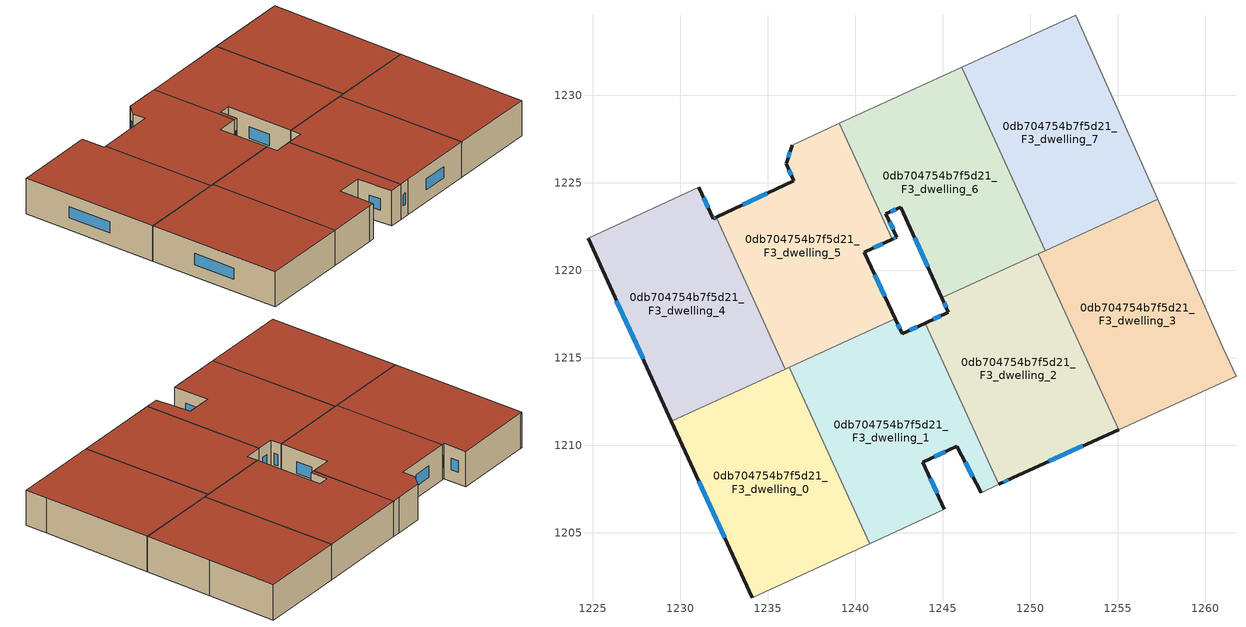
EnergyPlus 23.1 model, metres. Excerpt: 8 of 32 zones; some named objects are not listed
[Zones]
0db704754b7f5d21_F3_dwelling_0
 floor to 0db704754b7f5d21_F2_dwelling_0 (EU_floor_Construction): 1236.22,1214.45 1240.82,1204.37 1234.1,1201.28 1229.49,1211.38 z9
 wall outside (EU_wall_Construction): 1229.49,1211.38 1234.1,1201.28 z9:12
 wall to 0db704754b7f5d21_F3_dwelling_1 (EU_wall_Construction): 1240.82,1204.37 1236.22,1214.45 z9:12
 wall adiabatic (EU_wall_Construction): 1234.1,1201.28 1240.82,1204.37 z9:12
 wall to 0db704754b7f5d21_F3_dwelling_4 (EU_wall_Construction): 1236.01,1214.36 1229.49,1211.38 z9:12
 wall to 0db704754b7f5d21_F3_dwelling_5 (EU_wall_Construction): 1236.22,1214.45 1236.01,1214.36 z9:12
 window (EU_Window_Construction): 1231.06,1207.94 1232.53,1204.72 z10.02:10.98
 roof outside (EU_roof_Construction): 1240.82,1204.37 1236.22,1214.45 1229.49,1211.38 1234.1,1201.28 z12
0db704754b7f5d21_F3_dwelling_1
 floor to 0db704754b7f5d21_F2_dwelling_1 (EU_floor_Construction): 1244,1216.98 1248.2,1207.77 1247.19,1207.3 1245.81,1209.93 1243.85,1209.03 1245.1,1206.33 1244.66,1206.13 1240.82,1204.37 1236.22,1214.45 1242.28,1217.22 1242.68,1216.37 z9
 wall outside (EU_wall_Construction): 1244,1216.98 1242.68,1216.37 1242.28,1217.22 / 1245.1,1206.33 1243.85,1209.03 1245.81,1209.93 1247.19,1207.3 z9:12
 wall to 0db704754b7f5d21_F3_dwelling_2 (EU_wall_Construction): 1248.2,1207.77 1244,1216.98 z9:12
 wall adiabatic (EU_wall_Construction): 1247.19,1207.3 1248.2,1207.77 / 1240.82,1204.37 1244.66,1206.13 1245.1,1206.33 z9:12
 wall to 0db704754b7f5d21_F3_dwelling_5 (EU_wall_Construction): 1242.28,1217.22 1236.22,1214.45 z9:12
 window (EU_Window_Construction): 1242.54,1216.66 1242.42,1216.93 / 1243.55,1216.77 1243.13,1216.58 / 1246.28,1209.03 1246.72,1208.19 / 1244.52,1209.33 1245.14,1209.62 / 1244.68,1207.25 1244.28,1208.11 z10.02:10.98
 roof outside (EU_roof_Construction): 1247.19,1207.3 1248.2,1207.77 1244,1216.98 1242.68,1216.37 1242.28,1217.22 1236.22,1214.45 1240.82,1204.37 1244.66,1206.13 1245.1,1206.33 1243.85,1209.03 1245.81,1209.93 z12
0db704754b7f5d21_F3_dwelling_2
 floor to 0db704754b7f5d21_F2_dwelling_2 (EU_floor_Construction): 1250.47,1220.96 1255.07,1210.9 1249.02,1208.15 1248.2,1207.77 1244,1216.98 1245.33,1217.61 1244.95,1218.44 z9
 wall outside (EU_wall_Construction): 1248.2,1207.77 1249.02,1208.15 1255.07,1210.9 / 1244.95,1218.44 1245.33,1217.61 1244,1216.98 z9:12
 wall to 0db704754b7f5d21_F3_dwelling_3 (EU_wall_Construction): 1255.07,1210.9 1250.47,1220.96 z9:12
 wall to 0db704754b7f5d21_F3_dwelling_6 (EU_wall_Construction): 1250.47,1220.96 1244.95,1218.44 z9:12
 window (EU_Window_Construction): 1251.08,1209.08 1253.01,1209.96 / 1248.48,1207.9 1248.74,1208.02 / 1244.87,1217.39 1244.45,1217.2 / 1245.08,1218.15 1245.2,1217.89 z10.02:10.98
 roof outside (EU_roof_Construction): 1255.07,1210.9 1250.47,1220.96 1244.95,1218.44 1245.33,1217.61 1244,1216.98 1248.2,1207.77 1249.02,1208.15 z12
0db704754b7f5d21_F3_dwelling_3
 floor to 0db704754b7f5d21_F2_dwelling_3 (EU_floor_Construction): 1257.28,1224.07 1261.02,1215.61 1261.77,1213.95 1255.07,1210.9 1250.47,1220.96 z9
 wall adiabatic (EU_wall_Construction): 1255.07,1210.9 1261.77,1213.95 1261.02,1215.61 1257.28,1224.07 z9:12
 wall to 0db704754b7f5d21_F3_dwelling_7 (EU_wall_Construction): 1257.28,1224.07 1250.85,1221.13 z9:12
 wall to 0db704754b7f5d21_F3_dwelling_6 (EU_wall_Construction): 1250.85,1221.13 1250.47,1220.96 z9:12
 roof outside (EU_roof_Construction): 1261.77,1213.95 1261.02,1215.61 1257.28,1224.07 1250.47,1220.96 1255.07,1210.9 z12
0db704754b7f5d21_F3_dwelling_4
 floor to 0db704754b7f5d21_F2_dwelling_4 (EU_floor_Construction): 1232.05,1223.04 1236.01,1214.36 1229.49,1211.38 1224.72,1221.82 1224.81,1221.86 1231.05,1224.75 1231.87,1222.96 z9
 wall outside (EU_wall_Construction): 1232.05,1223.04 1231.87,1222.96 1231.05,1224.75 / 1224.72,1221.82 1229.49,1211.38 z9:12
 wall to 0db704754b7f5d21_F3_dwelling_5 (EU_wall_Construction): 1236.01,1214.36 1232.05,1223.04 z9:12
 wall adiabatic (EU_wall_Construction): 1231.05,1224.75 1224.81,1221.86 1224.72,1221.82 z9:12
 window (EU_Window_Construction): 1231.99,1223.01 1231.93,1222.98 / 1226.35,1218.27 1227.87,1214.93 / 1231.59,1223.57 1231.33,1224.14 z10.02:10.98
 roof outside (EU_roof_Construction): 1236.01,1214.36 1232.05,1223.04 1231.87,1222.96 1231.05,1224.75 1224.81,1221.86 1224.72,1221.82 1229.49,1211.38 z12
0db704754b7f5d21_F3_dwelling_5
 floor to 0db704754b7f5d21_F2_dwelling_5 (EU_floor_Construction): 1239.08,1228.4 1242.11,1221.78 1240.52,1221.03 1242.28,1217.22 1236.01,1214.36 1232.05,1223.04 1236.49,1225.12 1236.04,1226.08 1236.39,1227.15 1238.49,1228.13 z9
 wall outside (EU_wall_Construction): 1242.28,1217.22 1240.52,1221.03 1242.11,1221.78 / 1236.39,1227.15 1236.04,1226.08 1236.49,1225.12 1232.05,1223.04 z9:12
 wall adiabatic (EU_wall_Construction): 1239.08,1228.4 1238.49,1228.13 1236.39,1227.15 z9:12
 wall to 0db704754b7f5d21_F3_dwelling_6 (EU_wall_Construction): 1242.11,1221.78 1239.08,1228.4 z9:12
 window (EU_Window_Construction): 1241.06,1221.29 1241.57,1221.52 / 1241.68,1218.52 1241.12,1219.74 / 1234.98,1224.41 1233.56,1223.75 / 1236.2,1225.75 1236.34,1225.44 / 1236.27,1226.79 1236.16,1226.44 z10.02:10.98
 roof outside (EU_roof_Construction): 1242.28,1217.22 1240.52,1221.03 1242.11,1221.78 1239.08,1228.4 1238.49,1228.13 1236.39,1227.15 1236.04,1226.08 1236.49,1225.12 1232.05,1223.04 1236.01,1214.36 z12
0db704754b7f5d21_F3_dwelling_6
 floor to 0db704754b7f5d21_F2_dwelling_6 (EU_floor_Construction): 1246.08,1231.6 1250.85,1221.13 1244.95,1218.44 1242.61,1223.61 1241.75,1223.22 1242.37,1221.9 1242.11,1221.78 1239.08,1228.4 z9
 wall outside (EU_wall_Construction): 1242.11,1221.78 1242.37,1221.9 1241.75,1223.22 1242.61,1223.61 1244.95,1218.44 z9:12
 wall adiabatic (EU_wall_Construction): 1246.08,1231.6 1239.08,1228.4 z9:12
 wall to 0db704754b7f5d21_F3_dwelling_7 (EU_wall_Construction): 1250.85,1221.13 1246.08,1231.6 z9:12
 window (EU_Window_Construction): 1243.41,1221.85 1244.15,1220.2 / 1242.04,1223.35 1242.32,1223.48 / 1242.16,1222.35 1241.96,1222.77 / 1242.2,1221.82 1242.28,1221.86 z10.02:10.98
 roof outside (EU_roof_Construction): 1250.85,1221.13 1246.08,1231.6 1239.08,1228.4 1242.11,1221.78 1242.37,1221.9 1241.75,1223.22 1242.61,1223.61 1244.95,1218.44 z12
0db704754b7f5d21_F3_dwelling_7
 floor to 0db704754b7f5d21_F2_dwelling_7 (EU_floor_Construction): 1252.61,1234.58 1254.98,1229.27 1257.28,1224.07 1250.85,1221.13 1246.08,1231.6 z9
 wall adiabatic (EU_wall_Construction): 1257.28,1224.07 1254.98,1229.27 1252.61,1234.58 1246.08,1231.6 z9:12
 roof outside (EU_roof_Construction): 1257.28,1224.07 1254.98,1229.27 1252.61,1234.58 1246.08,1231.6 1250.85,1221.13 z12
[Building]
EU S2 Campaign: North Axis=0; Terrain=City; Solar Distribution=FullExterior
[Site:Location]
Vienna: Latitude=48; Longitude=16.5; Time Zone=1; Elevation=183
[SizingPeriod:WeatherFileDays]
AnnualSizingPeriod: Begin Month=1; Begin Day of Month=1; End Month=12; End Day of Month=31; Day of Week for Start Day=Monday; Use Weather File Daylight Saving Period=No; Use Weather File Rain and Snow Indicators=No
[MATERIAL]
EU_InternalMass_Material: Roughness=MediumRough; Thickness=0.1; Conductivity=1; Density=1800; Specific Heat=900; Thermal Absorptance=0.9; Solar Absorptance=0.7; Visible Absorptance=0.7
[MATERIAL:NOMASS] Roughness=MediumRough; Thermal Absorptance=0.9; Solar Absorptance=0.7; Visible Absorptance=0.7
Name | Thermal Resistance
EU_wall_NoMass | 0.942466
EU_roof_NoMass | 0.551687
EU_floor_NoMass | 0.66527
[WINDOWMATERIAL:SIMPLEGLAZINGSYSTEM]
EU_Window_SimpleGlazing: UFactor=2.03367; Solar Heat Gain Coefficient=0.65; Visible Transmittance=0.65
[CONSTRUCTION]
EU_wall_Construction: EU_wall_NoMass
EU_roof_Construction: EU_roof_NoMass
EU_floor_Construction: EU_floor_NoMass
EU_Window_Construction: EU_Window_SimpleGlazing
EU_InternalMass_Construction: EU_InternalMass_Material
[ZONE] Type=1; Multiplier=1; Ceiling Height=autocalculate; Floor Area=autocalculate; Part of Total Floor Area=Yes
Name | Volume
0db704754b7f5d21_F3_dwelling_0 | 246.087
0db704754b7f5d21_F3_dwelling_1 | 246.103
0db704754b7f5d21_F3_dwelling_2 | 246.082
0db704754b7f5d21_F3_dwelling_3 | 246.095
0db704754b7f5d21_F3_dwelling_4 | 246.075
0db704754b7f5d21_F3_dwelling_5 | 246.107
0db704754b7f5d21_F3_dwelling_6 | 246.094
0db704754b7f5d21_F3_dwelling_7 | 246.086
[INTERNALMASS] Construction=EU_InternalMass_Construction
Name | Zone or ZoneList | Surface Area
0db704754b7f5d21_F3_dwelling_0_EU_InternalMass | 0db704754b7f5d21_F3_dwelling_0 | 82.0289
0db704754b7f5d21_F3_dwelling_1_EU_InternalMass | 0db704754b7f5d21_F3_dwelling_1 | 82.0348
0db704754b7f5d21_F3_dwelling_2_EU_InternalMass | 0db704754b7f5d21_F3_dwelling_2 | 82.0274
0db704754b7f5d21_F3_dwelling_3_EU_InternalMass | 0db704754b7f5d21_F3_dwelling_3 | 82.0317
0db704754b7f5d21_F3_dwelling_4_EU_InternalMass | 0db704754b7f5d21_F3_dwelling_4 | 82.0255
0db704754b7f5d21_F3_dwelling_5_EU_InternalMass | 0db704754b7f5d21_F3_dwelling_5 | 82.0356
0db704754b7f5d21_F3_dwelling_6_EU_InternalMass | 0db704754b7f5d21_F3_dwelling_6 | 82.0313
0db704754b7f5d21_F3_dwelling_7_EU_InternalMass | 0db704754b7f5d21_F3_dwelling_7 | 82.0286
[OTHEREQUIPMENT] Fuel Type=Electricity; Design Level Calculation Method=Watts/Area; Power per Zone Floor Area=1; Fraction Latent=0; Fraction Radiant=0; Fraction Lost=0; Carbon Dioxide Generation Rate=0; EndUse Subcategory=EU_Step8_InternalGains
Name | Zone or ZoneList or Space or SpaceList | Schedule
EU_Step8_InternalGain_0db704754b7f5d21_F3_dwelling_0_f000 | 0db704754b7f5d21_F3_dwelling_0 | EU_Step8_GainSchedule_0db704754b7f5d21_F3_dwelling_0_f000
EU_Step8_InternalGain_0db704754b7f5d21_F3_dwelling_1_f000 | 0db704754b7f5d21_F3_dwelling_1 | EU_Step8_GainSchedule_0db704754b7f5d21_F3_dwelling_1_f000
EU_Step8_InternalGain_0db704754b7f5d21_F3_dwelling_2_f000 | 0db704754b7f5d21_F3_dwelling_2 | EU_Step8_GainSchedule_0db704754b7f5d21_F3_dwelling_2_f000
EU_Step8_InternalGain_0db704754b7f5d21_F3_dwelling_3_f000 | 0db704754b7f5d21_F3_dwelling_3 | EU_Step8_GainSchedule_0db704754b7f5d21_F3_dwelling_3_f000
EU_Step8_InternalGain_0db704754b7f5d21_F3_dwelling_4_f000 | 0db704754b7f5d21_F3_dwelling_4 | EU_Step8_GainSchedule_0db704754b7f5d21_F3_dwelling_4_f000
EU_Step8_InternalGain_0db704754b7f5d21_F3_dwelling_5_f000 | 0db704754b7f5d21_F3_dwelling_5 | EU_Step8_GainSchedule_0db704754b7f5d21_F3_dwelling_5_f000
EU_Step8_InternalGain_0db704754b7f5d21_F3_dwelling_6_f000 | 0db704754b7f5d21_F3_dwelling_6 | EU_Step8_GainSchedule_0db704754b7f5d21_F3_dwelling_6_f000
EU_Step8_InternalGain_0db704754b7f5d21_F3_dwelling_7_f000 | 0db704754b7f5d21_F3_dwelling_7 | EU_Step8_GainSchedule_0db704754b7f5d21_F3_dwelling_7_f000
[ZONEVENTILATION:DESIGNFLOWRATE] Schedule=EU_AlwaysOn; Design Flow Rate Calculation Method=AirChanges/Hour; Air Changes per Hour=0.530523; Ventilation Type=Natural; Fan Pressure Rise=0; Fan Total Efficiency=1; Constant Term Coefficient=1; Temperature Term Coefficient=0; Velocity Term Coefficient=0; Velocity Squared Term Coefficient=0; Minimum Indoor Temperature=-100; Maximum Indoor Temperature=100; Delta Temperature=-100; Minimum Outdoor Temperature=-100; Maximum Outdoor Temperature=100; Maximum Wind Speed=40
Name | Zone or ZoneList or Space or SpaceList
EU_ConstantAir_0db704754b7f5d21_F3_dwelling_0 | 0db704754b7f5d21_F3_dwelling_0
EU_ConstantAir_0db704754b7f5d21_F3_dwelling_1 | 0db704754b7f5d21_F3_dwelling_1
EU_ConstantAir_0db704754b7f5d21_F3_dwelling_2 | 0db704754b7f5d21_F3_dwelling_2
EU_ConstantAir_0db704754b7f5d21_F3_dwelling_3 | 0db704754b7f5d21_F3_dwelling_3
EU_ConstantAir_0db704754b7f5d21_F3_dwelling_4 | 0db704754b7f5d21_F3_dwelling_4
EU_ConstantAir_0db704754b7f5d21_F3_dwelling_5 | 0db704754b7f5d21_F3_dwelling_5
EU_ConstantAir_0db704754b7f5d21_F3_dwelling_6 | 0db704754b7f5d21_F3_dwelling_6
EU_ConstantAir_0db704754b7f5d21_F3_dwelling_7 | 0db704754b7f5d21_F3_dwelling_7
[HVACTEMPLATE:ZONE:IDEALLOADSAIRSYSTEM] System Availability Schedule=EU_AlwaysOn; Maximum Heating Supply Air Temperature=50; Minimum Cooling Supply Air Temperature=13; Maximum Heating Supply Air Humidity Ratio=0.0156; Minimum Cooling Supply Air Humidity Ratio=0.0077; Heating Limit=NoLimit; Cooling Limit=NoLimit; Heating Availability Schedule=EU_AlwaysOn; Cooling Availability Schedule=EU_CoolingOff; Dehumidification Control Type=ConstantSensibleHeatRatio; Cooling Sensible Heat Ratio=0.7; Dehumidification Setpoint=60; Humidification Control Type=None; Humidification Setpoint=30; Outdoor Air Method=None; Outdoor Air Flow Rate per Person=0.00944; Outdoor Air Flow Rate per Zone Floor Area=0; Outdoor Air Flow Rate per Zone=0; Demand Controlled Ventilation Type=None; Outdoor Air Economizer Type=NoEconomizer; Heat Recovery Type=None; Sensible Heat Recovery Effectiveness=0.7; Latent Heat Recovery Effectiveness=0.65
Name | Template Thermostat
0db704754b7f5d21_F3_dwelling_0 | EU_HeatOnly_0db704754b7f5d21_F3_dwelling_0
0db704754b7f5d21_F3_dwelling_1 | EU_HeatOnly_0db704754b7f5d21_F3_dwelling_1
0db704754b7f5d21_F3_dwelling_2 | EU_HeatOnly_0db704754b7f5d21_F3_dwelling_2
0db704754b7f5d21_F3_dwelling_3 | EU_HeatOnly_0db704754b7f5d21_F3_dwelling_3
0db704754b7f5d21_F3_dwelling_4 | EU_HeatOnly_0db704754b7f5d21_F3_dwelling_4
0db704754b7f5d21_F3_dwelling_5 | EU_HeatOnly_0db704754b7f5d21_F3_dwelling_5
0db704754b7f5d21_F3_dwelling_6 | EU_HeatOnly_0db704754b7f5d21_F3_dwelling_6
0db704754b7f5d21_F3_dwelling_7 | EU_HeatOnly_0db704754b7f5d21_F3_dwelling_7
[SIZING:ZONE] Zone Cooling Design Supply Air Temperature Input Method=SupplyAirTemperature; Zone Cooling Design Supply Air Temperature=13; Zone Heating Design Supply Air Temperature Input Method=SupplyAirTemperature; Zone Heating Design Supply Air Temperature=50; Zone Cooling Design Supply Air Humidity Ratio=0.008; Zone Heating Design Supply Air Humidity Ratio=0.008; Cooling Design Air Flow Method=DesignDay; Cooling Design Air Flow Rate=0; Cooling Minimum Air Flow per Zone Floor Area=0.000762; Cooling Minimum Air Flow=0; Cooling Minimum Air Flow Fraction=0.2; Heating Design Air Flow Method=DesignDay; Heating Design Air Flow Rate=0; Heating Maximum Air Flow per Zone Floor Area=0.002032; Heating Maximum Air Flow=0.141576; Heating Maximum Air Flow Fraction=0.3; Account for Dedicated Outdoor Air System=No; Dedicated Outdoor Air System Control Strategy=NeutralSupplyAir; Dedicated Outdoor Air Low Setpoint Temperature for Design=autosize; Dedicated Outdoor Air High Setpoint Temperature for Design=autosize; Zone Load Sizing Method=Sensible Load Only No Latent Load; Zone Latent Cooling Design Supply Air Humidity Ratio Input Method=HumidityRatioDifference; Zone Cooling Design Supply Air Humidity Ratio Difference=0.005; Zone Latent Heating Design Supply Air Humidity Ratio Input Method=HumidityRatioDifference; Zone Humidification Design Supply Air Humidity Ratio Difference=0.005
0db704754b7f5d21_F3_dwelling_0; 0db704754b7f5d21_F3_dwelling_1; 0db704754b7f5d21_F3_dwelling_2; 0db704754b7f5d21_F3_dwelling_3; 0db704754b7f5d21_F3_dwelling_4; 0db704754b7f5d21_F3_dwelling_5; 0db704754b7f5d21_F3_dwelling_6; 0db704754b7f5d21_F3_dwelling_7
[SCHEDULE:CONSTANT]
Name | Hourly Value
EU_AlwaysOn | 1
EU_CoolingOff | 0
[SCHEDULE:FILE] Column Number=1; Rows to Skip at Top=0; Number of Hours of Data=8760; Column Separator=Comma; Interpolate to Timestep=No; Minutes per Item=60; Adjust Schedule for Daylight Savings=Yes
Name | File
EU_Step8_GainSchedule_0db704754b7f5d21_F3_dwelling_0_f000 | ../../schedules/0db704754b7f5d21/0db704754b7f5d21_F3_dwelling_0_f000_gain.csv
EU_Step8_GainSchedule_0db704754b7f5d21_F3_dwelling_1_f000 | ../../schedules/0db704754b7f5d21/0db704754b7f5d21_F3_dwelling_1_f000_gain.csv
EU_Step8_GainSchedule_0db704754b7f5d21_F3_dwelling_2_f000 | ../../schedules/0db704754b7f5d21/0db704754b7f5d21_F3_dwelling_2_f000_gain.csv
EU_Step8_GainSchedule_0db704754b7f5d21_F3_dwelling_3_f000 | ../../schedules/0db704754b7f5d21/0db704754b7f5d21_F3_dwelling_3_f000_gain.csv
EU_Step8_GainSchedule_0db704754b7f5d21_F3_dwelling_4_f000 | ../../schedules/0db704754b7f5d21/0db704754b7f5d21_F3_dwelling_4_f000_gain.csv
EU_Step8_GainSchedule_0db704754b7f5d21_F3_dwelling_5_f000 | ../../schedules/0db704754b7f5d21/0db704754b7f5d21_F3_dwelling_5_f000_gain.csv
EU_Step8_GainSchedule_0db704754b7f5d21_F3_dwelling_6_f000 | ../../schedules/0db704754b7f5d21/0db704754b7f5d21_F3_dwelling_6_f000_gain.csv
EU_Step8_GainSchedule_0db704754b7f5d21_F3_dwelling_7_f000 | ../../schedules/0db704754b7f5d21/0db704754b7f5d21_F3_dwelling_7_f000_gain.csv
